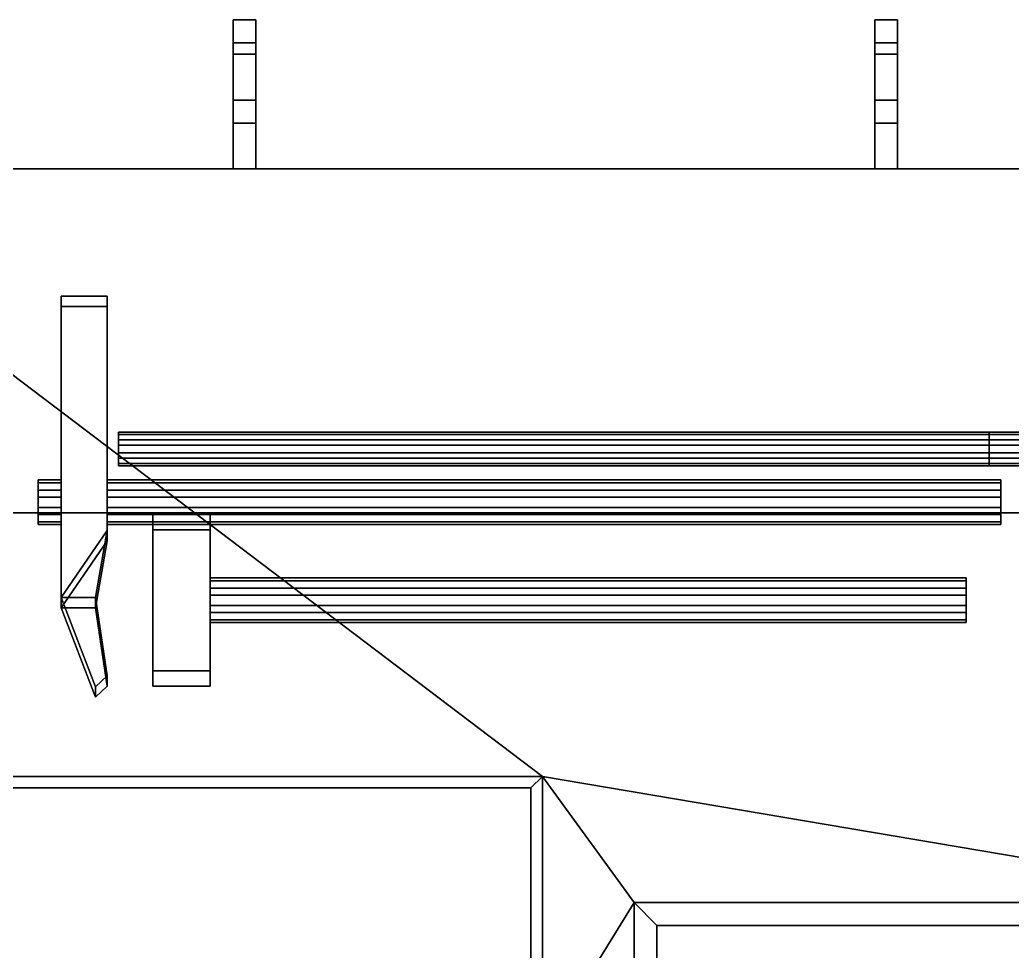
# Model space of a CAD drawing. Header units: millimetres. Extents: x -1.3 to 1.3, y -3 to 8.8.
# Drawn here: x -0.476 to 0.39, y 2.528 to 3.34 of the extents above; entities that cross this region are included whole.
import ezdxf

# ---------------------------------------------------------------- set-up
doc = ezdxf.new("R2010")
doc.units = ezdxf.units.MM
doc.header["$MEASUREMENT"] = 0
doc.layers.add('tools', color=3, linetype='Continuous')

msp = doc.modelspace()

# ---------------------------------------------------------------- linework, layer by layer
for points in [[(-0.29, 3.34, 1.11), (-0.29, 3.32, 1.09), (-0.29, 3.31, 1.12), (-0.29, 3.32, 1.14)], [(-0.27, 3.34, 1.11), (-0.27, 3.32, 1.09), (-0.29, 3.32, 1.09), (-0.29, 3.34, 1.11)], [(-0.27, 3.32, 1.2), (-0.27, 3.34, 1.23), (-0.29, 3.34, 1.23), (-0.29, 3.32, 1.2)], [(-0.29, 3.34, 1.23), (-0.29, 3.34, 1.11), (-0.29, 3.32, 1.14), (-0.29, 3.32, 1.2)], [(-0.27, 3.34, 1.23), (-0.27, 3.34, 1.11), (-0.29, 3.34, 1.11), (-0.29, 3.34, 1.23)], [(-0.27, 3.31, 1.12), (-0.27, 3.32, 1.09), (-0.27, 3.34, 1.11), (-0.27, 3.32, 1.14)], [(-0.27, 3.32, 1.14), (-0.27, 3.34, 1.11), (-0.27, 3.34, 1.23), (-0.27, 3.32, 1.2)], [(0.27, 3.34, 1.11), (0.27, 3.32, 1.09), (0.27, 3.31, 1.12), (0.27, 3.32, 1.14)], [(0.29, 3.34, 1.11), (0.29, 3.32, 1.09), (0.27, 3.32, 1.09), (0.27, 3.34, 1.11)], [(0.27, 3.34, 1.23), (0.27, 3.34, 1.11), (0.27, 3.32, 1.14), (0.27, 3.32, 1.2)], [(0.29, 3.34, 1.23), (0.29, 3.34, 1.11), (0.27, 3.34, 1.11), (0.27, 3.34, 1.23)], [(0.29, 3.32, 1.2), (0.29, 3.34, 1.23), (0.27, 3.34, 1.23), (0.27, 3.32, 1.2)], [(0.29, 3.31, 1.12), (0.29, 3.32, 1.09), (0.29, 3.34, 1.11), (0.29, 3.32, 1.14)], [(0.29, 3.32, 1.14), (0.29, 3.34, 1.11), (0.29, 3.34, 1.23), (0.29, 3.32, 1.2)], [(-0.29, 3.32, 1.09), (-0.29, 3.25, 1.09), (-0.29, 3.27, 1.12), (-0.29, 3.31, 1.12)], [(-0.27, 3.32, 1.09), (-0.27, 3.25, 1.09), (-0.29, 3.25, 1.09), (-0.29, 3.32, 1.09)], [(-0.29, 3.32, 1.14), (-0.29, 3.31, 1.12), (-0.27, 3.31, 1.12), (-0.27, 3.32, 1.14)], [(-0.29, 3.32, 1.2), (-0.29, 3.32, 1.14), (-0.27, 3.32, 1.14), (-0.27, 3.32, 1.2)], [(-0.27, 3.27, 1.12), (-0.27, 3.25, 1.09), (-0.27, 3.32, 1.09), (-0.27, 3.31, 1.12)], [(0.27, 3.32, 1.09), (0.27, 3.25, 1.09), (0.27, 3.27, 1.12), (0.27, 3.31, 1.12)], [(0.29, 3.32, 1.09), (0.29, 3.25, 1.09), (0.27, 3.25, 1.09), (0.27, 3.32, 1.09)], [(0.27, 3.32, 1.14), (0.27, 3.31, 1.12), (0.29, 3.31, 1.12), (0.29, 3.32, 1.14)], [(0.27, 3.32, 1.2), (0.27, 3.32, 1.14), (0.29, 3.32, 1.14), (0.29, 3.32, 1.2)], [(0.29, 3.27, 1.12), (0.29, 3.25, 1.09), (0.29, 3.32, 1.09), (0.29, 3.31, 1.12)], [(-0.29, 3.31, 1.12), (-0.29, 3.27, 1.12), (-0.27, 3.27, 1.12), (-0.27, 3.31, 1.12)], [(0.27, 3.31, 1.12), (0.27, 3.27, 1.12), (0.29, 3.27, 1.12), (0.29, 3.31, 1.12)], [(-0.29, 3.25, 1.09), (-0.29, 3.25, 1.09), (-0.29, 3.25, 1.15), (-0.29, 3.27, 1.12)], [(-0.29, 3.27, 1.12), (-0.29, 3.25, 1.15), (-0.27, 3.25, 1.15), (-0.27, 3.27, 1.12)], [(-0.27, 3.25, 1.15), (-0.27, 3.25, 1.09), (-0.27, 3.25, 1.09), (-0.27, 3.27, 1.12)], [(0.27, 3.27, 1.12), (0.27, 3.25, 1.15), (0.29, 3.25, 1.15), (0.29, 3.27, 1.12)], [(0.27, 3.25, 1.09), (0.27, 3.25, 1.09), (0.27, 3.25, 1.15), (0.27, 3.27, 1.12)], [(0.29, 3.25, 1.15), (0.29, 3.25, 1.09), (0.29, 3.25, 1.09), (0.29, 3.27, 1.12)], [(-0.29, 3.25, 1.09), (-0.29, 3.21, 1.12), (-0.29, 3.21, 1.25), (-0.29, 3.25, 1.21)], [(-0.29, 3.25, 1.21), (-0.29, 3.21, 1.25), (-0.27, 3.21, 1.25), (-0.27, 3.25, 1.21)], [(-0.27, 3.25, 1.21), (-0.27, 3.25, 1.15), (-0.29, 3.25, 1.15), (-0.29, 3.25, 1.21)], [(-0.27, 3.25, 1.09), (-0.27, 3.21, 1.12), (-0.29, 3.21, 1.12), (-0.29, 3.25, 1.09)], [(-0.27, 3.21, 1.25), (-0.27, 3.21, 1.12), (-0.27, 3.25, 1.09), (-0.27, 3.25, 1.21)], [(0.27, 3.25, 1.21), (0.27, 3.21, 1.25), (0.29, 3.21, 1.25), (0.29, 3.25, 1.21)], [(0.27, 3.25, 1.09), (0.27, 3.21, 1.12), (0.27, 3.21, 1.25), (0.27, 3.25, 1.21)], [(0.29, 3.25, 1.09), (0.29, 3.21, 1.12), (0.27, 3.21, 1.12), (0.27, 3.25, 1.09)], [(0.29, 3.25, 1.21), (0.29, 3.25, 1.15), (0.27, 3.25, 1.15), (0.27, 3.25, 1.21)], [(0.29, 3.21, 1.25), (0.29, 3.21, 1.12), (0.29, 3.25, 1.09), (0.29, 3.25, 1.21)], [(0.63, 2.57, 1.574), (0.72, 3.21, 1.43), (-0.72, 3.21, 1.43), (-0.02, 2.68, 1.54925)], [(0.72, 3.21, 1.43), (0.72, 3.21, 0.65), (-0.72, 3.21, 0.65), (-0.72, 3.21, 1.43)], [(0.72, 3.21, 0.65), (0.72, 2.91, 0.35), (-0.72, 2.91, 0.35), (-0.72, 3.21, 0.65)], [(-0.02, 2.68, 1.54925), (-0.72, 3.21, 1.43), (-0.72, 3.21, 1.43), (-0.66, 2.68, 1.54925)], [(0.72, 2.91, 0.35), (0.72, 2.41, 0.3), (-0.72, 2.41, 0.3), (-0.72, 2.91, 0.35)], [(-0.03, 2.67, 1.5845), (-0.02, 2.68, 1.54925), (-0.66, 2.68, 1.54925), (-0.65, 2.67, 1.5845)], [(-0.03, 2.45, 1.6345), (-0.02, 2.44, 1.60325), (-0.02, 2.68, 1.54925), (-0.03, 2.67, 1.5845)], [(-0.02, 2.44, 1.60325), (0.06, 2.57, 1.574), (0.06, 2.57, 1.574), (-0.02, 2.68, 1.54925)], [(0.06, 2.57, 1.574), (0.63, 2.57, 1.574), (0.63, 2.57, 1.574), (-0.02, 2.68, 1.54925)], [(-0.65, 2.67, 1.5845), (-0.65, 2.45, 1.6345), (-0.03, 2.45, 1.6345), (-0.03, 2.67, 1.5845)], [(-0.02, 2.44, 1.60325), (-0.02, 2.3, 1.63475), (0.06, 2.01, 1.7), (0.06, 2.57, 1.574)], [(0.06, 2.57, 1.574), (0.06, 2.01, 1.7), (0.08, 2.03, 1.72), (0.08, 2.55, 1.61)], [(0.61, 2.55, 1.61), (0.63, 2.57, 1.574), (0.06, 2.57, 1.574), (0.08, 2.55, 1.61)], [(0.08, 2.55, 1.61), (0.08, 2.03, 1.72), (0.61, 2.03, 1.72), (0.61, 2.55, 1.61)]]:
    msp.add_3dface(points)
at = {"layer": 'tools'}
for points in [[(-0.44, 2.83592, 1.55971), (-0.4, 2.89438, 1.54621), (-0.4, 3.099, 1.49897), (-0.44, 3.099, 1.49897)], [(-0.44, 3.099, 1.49897), (-0.4, 3.099, 1.49897), (-0.4, 3.09, 1.46), (-0.44, 3.09, 1.46)], [(-0.44, 3.09, 1.46), (-0.44, 2.82692, 1.52074), (-0.44, 2.83592, 1.55971), (-0.44, 3.099, 1.49897)], [(-0.4, 3.099, 1.49897), (-0.4, 2.89438, 1.54621), (-0.4, 2.88538, 1.50724), (-0.4, 3.09, 1.46)], [(-0.4, 3.09, 1.46), (-0.4, 2.88538, 1.50724), (-0.44, 2.82692, 1.52074), (-0.44, 3.09, 1.46)], [(0.37, 2.9783, 1.50694), (0.37, 2.9802, 1.49561), (-0.39, 2.9802, 1.49561), (-0.39, 2.9783, 1.50694)], [(0.37, 2.9802, 1.49561), (0.37, 2.97353, 1.48627), (-0.39, 2.97353, 1.48627), (-0.39, 2.9802, 1.49561)], [(-0.39, 2.97353, 1.48627), (-0.39, 2.96221, 1.48437), (-0.39, 2.95286, 1.49104), (-0.39, 2.9802, 1.49561)], [(-0.39, 2.9802, 1.49561), (-0.39, 2.95286, 1.49104), (-0.39, 2.95097, 1.50236), (-0.39, 2.9783, 1.50694)], [(0.4, 2.9783, 1.50694), (0.4, 2.9802, 1.49561), (0.37, 2.9802, 1.49561), (0.37, 2.9783, 1.50694)], [(0.4, 2.9802, 1.49561), (0.4, 2.97353, 1.48627), (0.37, 2.97353, 1.48627), (0.37, 2.9802, 1.49561)], [(0.37, 2.96896, 1.5136), (0.37, 2.9783, 1.50694), (-0.39, 2.9783, 1.50694), (-0.39, 2.96896, 1.5136)], [(-0.39, 2.9783, 1.50694), (-0.39, 2.95097, 1.50236), (-0.39, 2.95763, 1.51171), (-0.39, 2.96896, 1.5136)], [(0.37, 2.97353, 1.48627), (0.37, 2.96221, 1.48437), (-0.39, 2.96221, 1.48437), (-0.39, 2.97353, 1.48627)], [(0.4, 2.96896, 1.5136), (0.4, 2.9783, 1.50694), (0.37, 2.9783, 1.50694), (0.37, 2.96896, 1.5136)], [(0.4, 2.97353, 1.48627), (0.4, 2.96221, 1.48437), (0.37, 2.96221, 1.48437), (0.37, 2.97353, 1.48627)], [(0.37, 2.95763, 1.51171), (0.37, 2.96896, 1.5136), (-0.39, 2.96896, 1.5136), (-0.39, 2.95763, 1.51171)], [(0.37, 2.96221, 1.48437), (0.37, 2.95286, 1.49104), (-0.39, 2.95286, 1.49104), (-0.39, 2.96221, 1.48437)], [(0.4, 2.95763, 1.51171), (0.4, 2.96896, 1.5136), (0.37, 2.96896, 1.5136), (0.37, 2.95763, 1.51171)], [(0.4, 2.96221, 1.48437), (0.4, 2.95286, 1.49104), (0.37, 2.95286, 1.49104), (0.37, 2.96221, 1.48437)], [(0.37, 2.95097, 1.50236), (0.37, 2.95763, 1.51171), (-0.39, 2.95763, 1.51171), (-0.39, 2.95097, 1.50236)], [(0.4, 2.95097, 1.50236), (0.4, 2.95763, 1.51171), (0.37, 2.95763, 1.51171), (0.37, 2.95097, 1.50236)], [(0.37, 2.95286, 1.49104), (0.37, 2.95097, 1.50236), (-0.39, 2.95097, 1.50236), (-0.39, 2.95286, 1.49104)], [(0.4, 2.95286, 1.49104), (0.4, 2.95097, 1.50236), (0.37, 2.95097, 1.50236), (0.37, 2.95286, 1.49104)], [(-0.44, 2.9386, 1.51548), (-0.44, 2.92971, 1.50302), (-0.46, 2.92971, 1.50302), (-0.46, 2.9386, 1.51548)], [(-0.44, 2.93607, 1.53058), (-0.44, 2.9386, 1.51548), (-0.46, 2.9386, 1.51548), (-0.46, 2.93607, 1.53058)], [(-0.46, 2.92361, 1.53947), (-0.46, 2.93607, 1.53058), (-0.46, 2.9386, 1.51548), (-0.46, 2.90851, 1.53694)], [(-0.46, 2.90851, 1.53694), (-0.46, 2.9386, 1.51548), (-0.46, 2.92971, 1.50302), (-0.46, 2.89963, 1.52448)], [(0.38, 2.9386, 1.51548), (0.38, 2.92971, 1.50302), (-0.4, 2.92971, 1.50302), (-0.4, 2.9386, 1.51548)], [(0.38, 2.93607, 1.53058), (0.38, 2.9386, 1.51548), (-0.4, 2.9386, 1.51548), (-0.4, 2.93607, 1.53058)], [(0.38, 2.9386, 1.51548), (0.38, 2.90215, 1.50938), (0.38, 2.91461, 1.50049), (0.38, 2.92971, 1.50302)], [(0.38, 2.93607, 1.53058), (0.38, 2.89963, 1.52448), (0.38, 2.90215, 1.50938), (0.38, 2.9386, 1.51548)], [(-0.44, 2.92361, 1.53947), (-0.44, 2.93607, 1.53058), (-0.46, 2.93607, 1.53058), (-0.46, 2.92361, 1.53947)], [(-0.44, 2.92971, 1.50302), (-0.44, 2.91461, 1.50049), (-0.46, 2.91461, 1.50049), (-0.46, 2.92971, 1.50302)], [(-0.46, 2.89963, 1.52448), (-0.46, 2.92971, 1.50302), (-0.46, 2.91461, 1.50049), (-0.46, 2.90215, 1.50938)], [(0.38, 2.92361, 1.53947), (0.38, 2.93607, 1.53058), (-0.4, 2.93607, 1.53058), (-0.4, 2.92361, 1.53947)], [(0.38, 2.92971, 1.50302), (0.38, 2.91461, 1.50049), (-0.4, 2.91461, 1.50049), (-0.4, 2.92971, 1.50302)], [(0.38, 2.92361, 1.53947), (0.38, 2.90851, 1.53694), (0.38, 2.89963, 1.52448), (0.38, 2.93607, 1.53058)], [(-0.44, 2.90851, 1.53694), (-0.44, 2.92361, 1.53947), (-0.46, 2.92361, 1.53947), (-0.46, 2.90851, 1.53694)], [(0.38, 2.90851, 1.53694), (0.38, 2.92361, 1.53947), (-0.4, 2.92361, 1.53947), (-0.4, 2.90851, 1.53694)], [(-0.44, 2.91461, 1.50049), (-0.44, 2.90215, 1.50938), (-0.46, 2.90215, 1.50938), (-0.46, 2.91461, 1.50049)], [(0.38, 2.91461, 1.50049), (0.38, 2.90215, 1.50938), (-0.4, 2.90215, 1.50938), (-0.4, 2.91461, 1.50049)], [(-0.44, 2.89963, 1.52448), (-0.44, 2.90851, 1.53694), (-0.46, 2.90851, 1.53694), (-0.46, 2.89963, 1.52448)], [(-0.44, 2.90215, 1.50938), (-0.44, 2.89963, 1.52448), (-0.46, 2.89963, 1.52448), (-0.46, 2.90215, 1.50938)], [(0.38, 2.89963, 1.52448), (0.38, 2.90851, 1.53694), (-0.4, 2.90851, 1.53694), (-0.4, 2.89963, 1.52448)], [(0.38, 2.90215, 1.50938), (0.38, 2.89963, 1.52448), (-0.4, 2.89963, 1.52448), (-0.4, 2.90215, 1.50938)], [(-0.36, 2.77221, 1.59495), (-0.31, 2.77221, 1.59495), (-0.31, 2.90862, 1.56345), (-0.36, 2.90862, 1.56345)], [(-0.36, 2.90862, 1.56345), (-0.31, 2.90862, 1.56345), (-0.31, 2.89513, 1.50499), (-0.36, 2.89513, 1.50499)], [(-0.36, 2.89513, 1.50499), (-0.36, 2.75871, 1.53648), (-0.36, 2.77221, 1.59495), (-0.36, 2.90862, 1.56345)], [(-0.31, 2.90862, 1.56345), (-0.31, 2.77221, 1.59495), (-0.31, 2.75871, 1.53648), (-0.31, 2.89513, 1.50499)], [(-0.44, 2.83592, 1.55971), (-0.41, 2.83592, 1.55971), (-0.4, 2.89438, 1.54621), (-0.44, 2.83592, 1.55971)], [(-0.4, 2.89438, 1.54621), (-0.41, 2.83592, 1.55971), (-0.41, 2.82692, 1.52074), (-0.4, 2.88538, 1.50724)], [(-0.31, 2.89513, 1.50499), (-0.31, 2.75871, 1.53648), (-0.36, 2.75871, 1.53648), (-0.36, 2.89513, 1.50499)], [(-0.4, 2.88538, 1.50724), (-0.41, 2.82692, 1.52074), (-0.44, 2.82692, 1.52074)], [(0.35, 2.85063, 1.56057), (0.35, 2.85316, 1.54547), (-0.31, 2.85316, 1.54547), (-0.31, 2.85063, 1.56057)], [(0.35, 2.85316, 1.54547), (0.35, 2.84427, 1.53301), (-0.31, 2.84427, 1.53301), (-0.31, 2.85316, 1.54547)], [(0.35, 2.83817, 1.56946), (0.35, 2.85063, 1.56057), (-0.31, 2.85063, 1.56057), (-0.31, 2.83817, 1.56946)], [(0.35, 2.85063, 1.56057), (0.35, 2.81418, 1.55447), (0.35, 2.81671, 1.53937), (0.35, 2.85316, 1.54547)], [(0.35, 2.85316, 1.54547), (0.35, 2.81671, 1.53937), (0.35, 2.82917, 1.53048), (0.35, 2.84427, 1.53301)], [(0.35, 2.83817, 1.56946), (0.35, 2.82307, 1.56693), (0.35, 2.81418, 1.55447), (0.35, 2.85063, 1.56057)], [(0.35, 2.84427, 1.53301), (0.35, 2.82917, 1.53048), (-0.31, 2.82917, 1.53048), (-0.31, 2.84427, 1.53301)], [(-0.41, 2.75797, 1.57771), (-0.4, 2.76771, 1.57546), (-0.41, 2.83592, 1.55971), (-0.44, 2.83592, 1.55971)], [(-0.44, 2.82692, 1.52074), (-0.41, 2.74897, 1.53873), (-0.41, 2.75797, 1.57771), (-0.44, 2.83592, 1.55971)], [(-0.41, 2.83592, 1.55971), (-0.4, 2.76771, 1.57546), (-0.4, 2.75871, 1.53648), (-0.41, 2.82692, 1.52074)], [(0.35, 2.82307, 1.56693), (0.35, 2.83817, 1.56946), (-0.31, 2.83817, 1.56946), (-0.31, 2.82307, 1.56693)], [(-0.41, 2.82692, 1.52074), (-0.4, 2.75871, 1.53648), (-0.41, 2.74897, 1.53873), (-0.44, 2.82692, 1.52074)], [(0.35, 2.82917, 1.53048), (0.35, 2.81671, 1.53937), (-0.31, 2.81671, 1.53937), (-0.31, 2.82917, 1.53048)], [(0.35, 2.81418, 1.55447), (0.35, 2.82307, 1.56693), (-0.31, 2.82307, 1.56693), (-0.31, 2.81418, 1.55447)], [(0.35, 2.81671, 1.53937), (0.35, 2.81418, 1.55447), (-0.31, 2.81418, 1.55447), (-0.31, 2.81671, 1.53937)], [(-0.36, 2.75871, 1.53648), (-0.31, 2.75871, 1.53648), (-0.31, 2.77221, 1.59495), (-0.36, 2.77221, 1.59495)], [(-0.41, 2.74897, 1.53873), (-0.4, 2.75871, 1.53648), (-0.4, 2.76771, 1.57546), (-0.41, 2.75797, 1.57771)]]:
    msp.add_3dface(points, dxfattribs=at)

doc.saveas('drawing.dxf')
